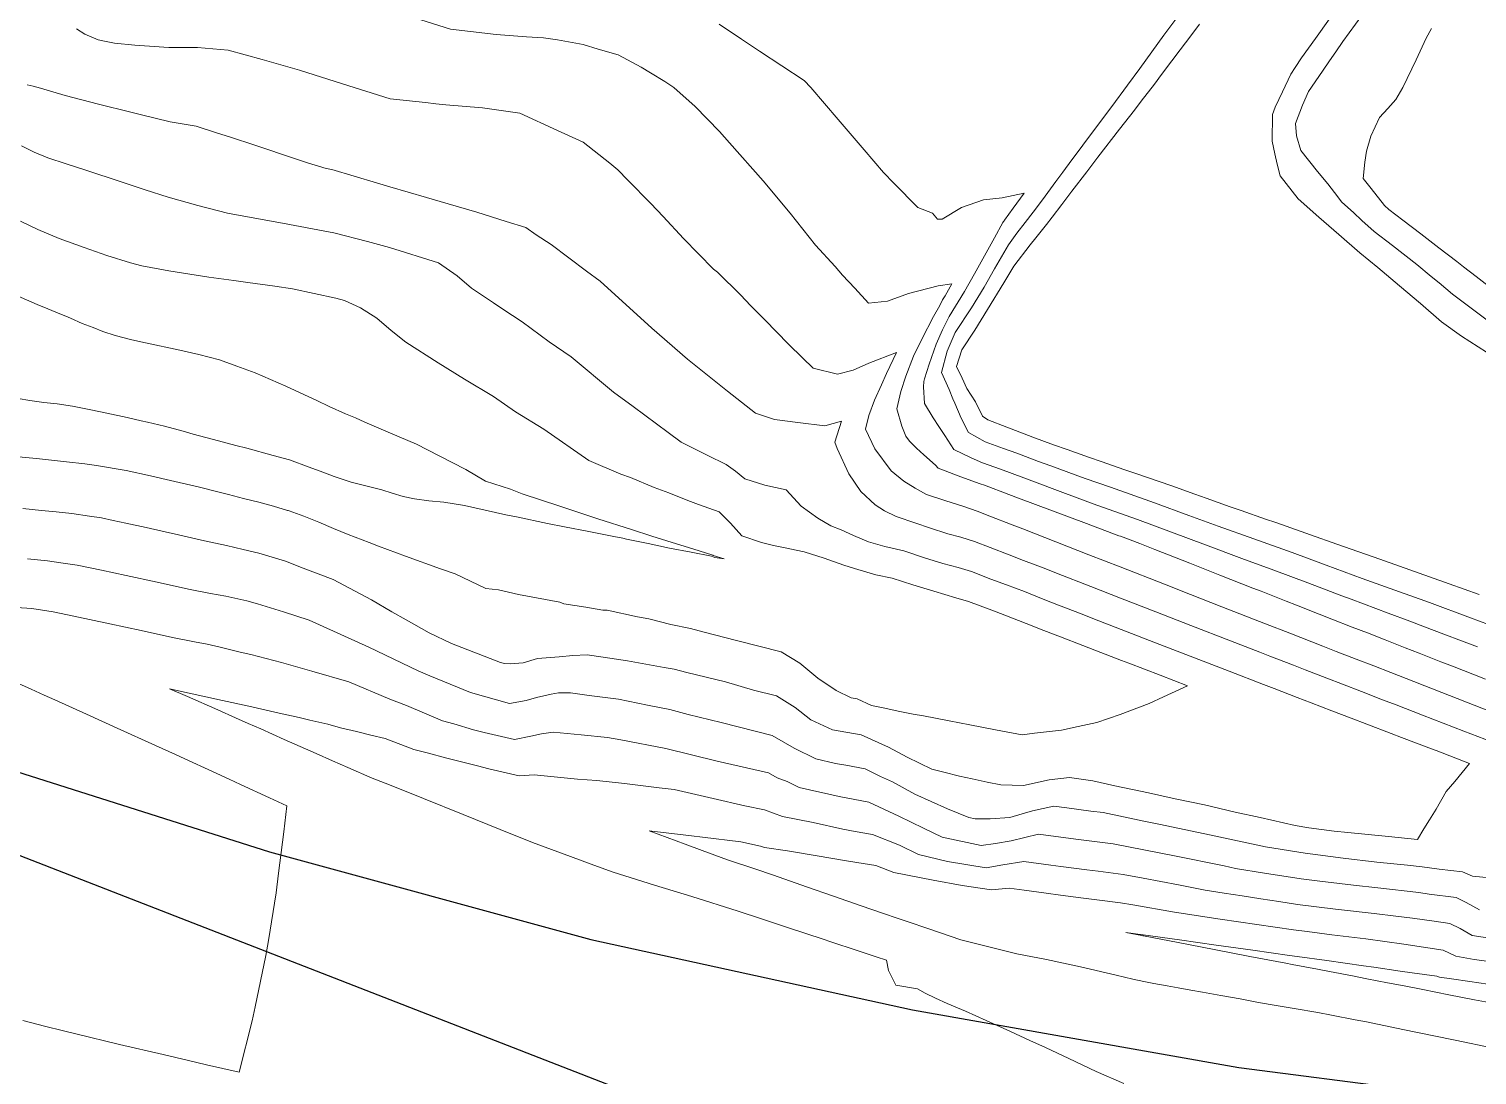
# Model space of a CAD drawing. Header units: inches. Extents: x 11351264 to 11356330, y 6702313 to 6706468.
# Drawn here: x 11355045.1 to 11355333.5, y 6705970.5 to 6706178.9 of the extents above; entities that cross this region are included whole.
import ezdxf

# ---------------------------------------------------------------- set-up
doc = ezdxf.new("R2010")
doc.units = ezdxf.units.IN
doc.header["$MEASUREMENT"] = 0
doc.layers.add('Shumate_Contours_clip1', color=7, linetype='Continuous', lineweight=0)
doc.layers.add('Shumate_Streets_clip1', color=7, linetype='Continuous')

msp = doc.modelspace()

# ---------------------------------------------------------------- linework, layer by layer
at = {"layer": 'Shumate_Contours_clip1'}
for points, elevation in [([(11355119.55, 6706181.8), (11355129.03, 6706178.82), (11355133.03, 6706178.4), (11355138.1, 6706177.77), (11355144.16, 6706177.34), (11355147.51, 6706177.1), (11355150.33, 6706176.74), (11355155.43, 6706175.82), (11355158.41, 6706174.89), (11355162.43, 6706173.72), (11355167.02, 6706171.29), (11355168.83, 6706170.16), (11355171.68, 6706168.45), (11355173.53, 6706167.23), (11355177.77, 6706163.47), (11355182.58, 6706158.48), (11355184.59, 6706156.18), (11355191.28, 6706148.65), (11355196.67, 6706142.22), (11355201.74, 6706135.84), (11355205.62, 6706131.55), (11355207.07, 6706129.86), (11355209.55, 6706127.28), (11355212.27, 6706124.25), (11355216.04, 6706124.64), (11355220.26, 6706126.17), (11355226.14, 6706127.74), (11355228.84, 6706128.13), (11355227.51, 6706125.74), (11355227.03, 6706124.94), (11355226.47, 6706123.82), (11355225.24, 6706121.59), (11355222.9, 6706117.11), (11355221.24, 6706113.73), (11355219.68, 6706109.75), (11355218.7, 6706106.66), (11355217.91, 6706103.21), (11355218.88, 6706099.77), (11355219.69, 6706097.76), (11355220.4, 6706096.81), (11355221.84, 6706095.42), (11355223.3, 6706094.05), (11355225.64, 6706091.98), (11355226.14, 6706091.42), (11355228.39, 6706090.55), (11355230.66, 6706089.7), (11355234.49, 6706088.31), (11355235.36, 6706088.01), (11355240.23, 6706086.18), (11355242.13, 6706085.46), (11355248.9, 6706082.92), (11355255.66, 6706080.38), (11355262.12, 6706077.95), (11355262.43, 6706077.84), (11355266.29, 6706076.38), (11355269.29, 6706075.2), (11355276.29, 6706072.45), (11355282.22, 6706070.11), (11355288.79, 6706067.53), (11355290.47, 6706066.88), (11355295.43, 6706064.93), (11355297.52, 6706064.11), (11355302.02, 6706062.34), (11355304.57, 6706061.35), (11355308.6, 6706059.76), (11355311.62, 6706058.58), (11355315.19, 6706057.18), (11355319.13, 6706055.65), (11355321.96, 6706054.54), (11355326.25, 6706052.86), (11355328.57, 6706051.95), (11355335.17, 6706049.35)], 1380), ([(11355274.45, 6706182.15), (11355271.11, 6706177.67), (11355267.49, 6706172.68), (11355266.28, 6706171.01), (11355263.86, 6706167.7), (11355260.75, 6706163.43), (11355255.87, 6706157), (11355254.02, 6706154.49), (11355252.77, 6706152.8), (11355250.99, 6706150.39), (11355249.57, 6706148.5), (11355246.92, 6706144.83), (11355245.07, 6706142.37), (11355243.47, 6706140.33), (11355241.83, 6706138.21), (11355240.16, 6706135.89), (11355237.38, 6706131.1), (11355235.27, 6706127.44), (11355232.8, 6706123.36), (11355229.51, 6706118.41), (11355227.92, 6706114.7), (11355226.83, 6706110.45)], 1376), ([(11355054.53, 6706178.92), (11355056.23, 6706177.85), (11355058.88, 6706176.71), (11355059.8, 6706176.49), (11355062.13, 6706176.03), (11355066.18, 6706175.69), (11355072.94, 6706175.19), (11355078.64, 6706175.22), (11355084.74, 6706174.66), (11355091.54, 6706172.79), (11355098.96, 6706170.67), (11355107.49, 6706167.94), (11355112.19, 6706166.5), (11355117.01, 6706164.99), (11355124.04, 6706164.26), (11355126.1, 6706163.97), (11355128.12, 6706163.78), (11355135.37, 6706163.15), (11355142.85, 6706162.11), (11355150.35, 6706158.68), (11355155.41, 6706156.37), (11355160.76, 6706152.16), (11355162.32, 6706150.81), (11355164.36, 6706148.75), (11355168.93, 6706144.15), (11355171.36, 6706141.5), (11355175.45, 6706137.17), (11355181.38, 6706131.07), (11355182.17, 6706130.42), (11355186.81, 6706125.83), (11355188.77, 6706123.8), (11355191.6, 6706120.97), (11355196.36, 6706116.09), (11355199.11, 6706113.37), (11355201.27, 6706111.32), (11355206.08, 6706110.16), (11355209.19, 6706110.95), (11355212.36, 6706112.29), (11355217.85, 6706114.45), (11355215.82, 6706110.28), (11355214.84, 6706107.99), (11355213.49, 6706104.93), (11355212.3, 6706101.91), (11355211.69, 6706099.14), (11355213.5, 6706095.26), (11355216.77, 6706090.9), (11355219.31, 6706088.82), (11355221.54, 6706087.43), (11355223.82, 6706086.14), (11355227.66, 6706084.87), (11355231.26, 6706083.74), (11355233.93, 6706082.86), (11355236.45, 6706081.86), (11355240.88, 6706080.14), (11355243.01, 6706079.3), (11355249.58, 6706076.74), (11355256.14, 6706074.17), (11355262.39, 6706071.73), (11355271.22, 6706068.27), (11355276.38, 6706066.25), (11355282.64, 6706063.79), (11355291.33, 6706060.42), (11355296.16, 6706058.53), (11355298.38, 6706057.66), (11355302.76, 6706055.95), (11355305.43, 6706054.91), (11355309.36, 6706053.38), (11355312.89, 6706052.01), (11355316.26, 6706050.71), (11355320.88, 6706048.92), (11355323.06, 6706048.06), (11355327.99, 6706046.14), (11355336.27, 6706042.88)], 1382), ([(11355182.5, 6706179.81), (11355186.95, 6706176.87), (11355190.54, 6706174.49), (11355195.01, 6706171.54), (11355199.44, 6706168.59), (11355200.78, 6706167.21), (11355206.21, 6706160.86), (11355211.42, 6706154.79), (11355215.27, 6706150.3), (11355217.33, 6706148.19), (11355222.08, 6706143.31), (11355224.99, 6706142.18), (11355225.98, 6706141.01), (11355226.95, 6706140.99), (11355230.81, 6706143.35), (11355235.17, 6706144.83), (11355238.9, 6706145.24), (11355243.28, 6706146.19), (11355241.1, 6706143.18), (11355239.37, 6706140.83), (11355239.27, 6706140.68), (11355239.15, 6706140.52), (11355239.03, 6706140.35), (11355237.36, 6706137.25), (11355235.39, 6706133.7), (11355233.39, 6706130.14), (11355231.37, 6706126.58), (11355228.3, 6706121.59), (11355227, 6706118.94), (11355225.77, 6706116.1), (11355224.33, 6706112.11), (11355223.43, 6706109.23), (11355223.3, 6706108.68), (11355223.23, 6706107.62), (11355223.42, 6706104.29), (11355225.14, 6706101.44), (11355226.25, 6706099.72), (11355227.47, 6706097.89), (11355229.29, 6706095.1), (11355232.72, 6706093.49), (11355235, 6706092.45), (11355238.58, 6706091.2), (11355243.17, 6706089.48), (11355245.35, 6706088.67), (11355250.45, 6706086.76), (11355257.72, 6706084.06), (11355265.81, 6706081.15), (11355272.59, 6706078.63), (11355279.35, 6706076.12), (11355286.63, 6706073.4), (11355293, 6706071.08), (11355299.76, 6706068.54), (11355306.53, 6706066), (11355308.41, 6706065.28), (11355313.28, 6706063.46), (11355315.73, 6706062.52), (11355320.08, 6706060.93), (11355322.97, 6706059.82), (11355326.82, 6706058.36), (11355330.33, 6706057.01), (11355333.54, 6706055.79)], 1378), ([(11355278.19, 6706179.82), (11355276.44, 6706177.51), (11355274.3, 6706174.73), (11355272.68, 6706172.55), (11355270.61, 6706169.8), (11355269.22, 6706167.92), (11355266.55, 6706164.47), (11355265.21, 6706162.72), (11355262.24, 6706158.9), (11355257.94, 6706153.34), (11355255.75, 6706150.46), (11355252.75, 6706146.56), (11355250.79, 6706143.93), (11355248.82, 6706141.37), (11355247.69, 6706139.97), (11355245.58, 6706137.3), (11355244.49, 6706135.91), (11355241.24, 6706131.65), (11355239.24, 6706128.32), (11355235.98, 6706122.99), (11355233.42, 6706118.91), (11355230.82, 6706114.95), (11355229.76, 6706111.68)], 1374), ([(11355337, 6706113.43), (11355330.34, 6706117.69), (11355326.4, 6706120.58), (11355322.17, 6706124.17), (11355318.04, 6706127.69), (11355313.71, 6706131.36), (11355310.1, 6706134.27), (11355305.91, 6706137.95), (11355301.97, 6706141.4), (11355297.86, 6706145.07), (11355294.27, 6706149.61), (11355293.68, 6706151.98), (11355293.21, 6706154.01), (11355292.63, 6706156.53), (11355292.75, 6706161.85), (11355293.28, 6706163.28), (11355294.69, 6706166.33), (11355296.38, 6706169.91), (11355297.26, 6706171.23), (11355298.5, 6706173.12), (11355301.3, 6706177), (11355304.09, 6706180.88)], 1374), ([(11355337.32, 6706119.52), (11355332.29, 6706123.28), (11355328.59, 6706126.07), (11355325.9, 6706128.31), (11355324.33, 6706129.59), (11355321.47, 6706131.97), (11355316.62, 6706135.73), (11355312.96, 6706138.56), (11355310.53, 6706140.73), (11355308.82, 6706142.32), (11355306.56, 6706144.39), (11355305.06, 6706146.31), (11355303.71, 6706148.02), (11355301.71, 6706150.52), (11355298.36, 6706154.71), (11355297.51, 6706157.6), (11355297.3, 6706160.04), (11355298.67, 6706163.73), (11355299.92, 6706166.41), (11355302.71, 6706170.46), (11355304.09, 6706172.51), (11355305.34, 6706174.35), (11355306.71, 6706176.39), (11355310.51, 6706181.59)], 1376), ([(11355336.87, 6706126.8), (11355333.26, 6706129.56), (11355330.75, 6706131.49), (11355329.4, 6706132.59), (11355325.83, 6706135.32), (11355322.26, 6706138.06), (11355318.69, 6706140.8), (11355315.88, 6706142.94), (11355315.03, 6706143.73), (11355312.39, 6706147.08), (11355310.8, 6706149.09), (11355311.14, 6706152.36), (11355311.47, 6706154.53), (11355312.33, 6706157.55), (11355314.03, 6706161.24), (11355315.71, 6706163.05), (11355317.28, 6706164.82), (11355318.66, 6706167.22), (11355321.3, 6706172.72), (11355323.34, 6706177.08), (11355324.36, 6706178.98)], 1378), ([(11355044.73, 6706167.73), (11355045.94, 6706167.46), (11355047.39, 6706167.12), (11355052.27, 6706165.63), (11355058.93, 6706163.91), (11355065.34, 6706162.3), (11355067.48, 6706161.8), (11355073.19, 6706160.37), (11355078.35, 6706159.52), (11355082.61, 6706158.12), (11355085.04, 6706157.4), (11355090.28, 6706155.65), (11355097.98, 6706153.1), (11355100.56, 6706152.23), (11355104.29, 6706151.11), (11355105.36, 6706150.87), (11355114.26, 6706148.22), (11355116.95, 6706147.46), (11355124.27, 6706145.3), (11355128.54, 6706144.06), (11355134.26, 6706142.37), (11355140.13, 6706140.52), (11355144.05, 6706139.36), (11355146.11, 6706137.91), (11355149.09, 6706135.93), (11355156.08, 6706130.67), (11355158.82, 6706128.67), (11355169.09, 6706119.31), (11355176.22, 6706113.12), (11355184.17, 6706106.73), (11355189.73, 6706102.37), (11355193.57, 6706101.11), (11355198.22, 6706100.48), (11355203.59, 6706099.85), (11355206.87, 6706100.77), (11355205.54, 6706096.58), (11355206, 6706095.3), (11355208.32, 6706090.29), (11355210.77, 6706086.79), (11355213.6, 6706084.1), (11355215.47, 6706082.91), (11355217.8, 6706081.75), (11355221.69, 6706080.43), (11355224.43, 6706079.5), (11355228.05, 6706078.34), (11355230.67, 6706077.63), (11355233.35, 6706076.81), (11355236.52, 6706075.58), (11355240.3, 6706074.14), (11355243.13, 6706073.04), (11355247.26, 6706071.46), (11355249.73, 6706070.5), (11355256.53, 6706067.83), (11355262.48, 6706065.51), (11355269.48, 6706062.78), (11355276.48, 6706060.05), (11355284.33, 6706057.01), (11355290.21, 6706054.73), (11355292.19, 6706053.97), (11355296.9, 6706052.14), (11355299.24, 6706051.23), (11355303.51, 6706049.57), (11355306.66, 6706048.36), (11355310.42, 6706046.9), (11355314.64, 6706045.28), (11355317.33, 6706044.24), (11355322.62, 6706042.21), (11355330.8, 6706039.02), (11355337.79, 6706036.36)], 1384), ([(11355043.58, 6706155.58), (11355046.14, 6706154.34), (11355048.82, 6706153.2), (11355052.45, 6706152.04), (11355056.2, 6706150.8), (11355063.65, 6706148.37), (11355068.19, 6706146.81), (11355072.78, 6706145.37), (11355078.69, 6706143.73), (11355084.59, 6706142.18), (11355087.14, 6706141.73), (11355095.57, 6706140.18), (11355101.51, 6706139.1), (11355105.78, 6706138.29), (11355112.47, 6706136.52), (11355116.86, 6706135.35), (11355126.61, 6706132.32), (11355130.36, 6706129.69), (11355133.22, 6706127.29), (11355137.56, 6706124.31), (11355139.46, 6706123.05), (11355143.26, 6706120.58), (11355148.7, 6706116.58), (11355153.08, 6706113.56), (11355161.5, 6706106.53), (11355165.38, 6706103.71), (11355172.34, 6706098.53), (11355174.96, 6706096.61), (11355180.15, 6706093.98), (11355183.91, 6706092.11), (11355185.76, 6706090.82), (11355187.63, 6706089.27), (11355191.59, 6706088.05), (11355195.89, 6706087.09), (11355198.83, 6706083.86), (11355202.16, 6706081.47), (11355204.76, 6706079.91), (11355206.82, 6706079.13), (11355209.29, 6706078.01), (11355212.27, 6706076.73), (11355215.52, 6706075.79), (11355219.3, 6706074.92), (11355223.42, 6706073.56), (11355227.1, 6706072.43), (11355230.09, 6706071.59), (11355232.77, 6706070.8), (11355236.65, 6706069.32), (11355239.73, 6706068.17), (11355243.31, 6706066.81), (11355247.07, 6706065.34), (11355250.11, 6706064.15), (11355254.82, 6706062.31), (11355256.93, 6706061.49), (11355262.57, 6706059.3), (11355270.31, 6706056.3), (11355277.19, 6706053.64), (11355284.07, 6706050.99), (11355290.95, 6706048.34), (11355293.05, 6706047.53), (11355297.65, 6706045.75), (11355300.42, 6706044.69), (11355304.57, 6706043.09), (11355308.4, 6706041.63), (11355311.49, 6706040.44), (11355316.38, 6706038.57), (11355318.42, 6706037.78), (11355324.36, 6706035.51), (11355325.31, 6706035.14), (11355331.96, 6706032.61), (11355329, 6706029.02), (11355327.31, 6706027.02), (11355325.32, 6706023.48), (11355324, 6706021.37), (11355322.84, 6706019.57), (11355321.58, 6706017.47), (11355315.8, 6706018.06), (11355311.08, 6706018.53), (11355307.74, 6706018.84), (11355305.03, 6706019.11), (11355299.97, 6706019.8), (11355297.24, 6706020.24), (11355290.28, 6706021.83), (11355285.3, 6706022.91), (11355279.15, 6706024.32), (11355273.33, 6706025.56), (11355268.05, 6706026.76), (11355261.3, 6706028.16), (11355256.96, 6706029.15), (11355252.27, 6706029.79), (11355248.25, 6706029.34), (11355243.15, 6706028.18), (11355238.59, 6706028.36), (11355235.9, 6706028.84), (11355232.94, 6706029.52), (11355230.36, 6706030.07), (11355227.29, 6706030.85), (11355224.85, 6706031.46), (11355219.99, 6706033.87), (11355216.25, 6706035.82), (11355210.8, 6706038.3), (11355205.1, 6706039.29), (11355200.78, 6706041.31), (11355197.63, 6706043.75), (11355193.96, 6706046.09), (11355189.39, 6706047.2), (11355183.79, 6706048.83), (11355176.06, 6706050.68), (11355173.59, 6706051.35), (11355171.59, 6706051.73), (11355164.29, 6706053.03), (11355159.41, 6706053.74), (11355156.27, 6706054.22), (11355153.4, 6706054.12), (11355150.66, 6706053.86), (11355146.35, 6706053.49), (11355143.5, 6706052.61), (11355140.94, 6706052.43), (11355139.77, 6706052.48), (11355138.97, 6706052.7), (11355129.22, 6706056.47), (11355124.74, 6706058.63), (11355120.21, 6706061.18), (11355117.37, 6706062.82), (11355113.31, 6706065.21), (11355105.66, 6706069.2), (11355099.7, 6706071.51), (11355096.16, 6706072.91), (11355090.85, 6706074.47), (11355087.76, 6706075.23), (11355084.38, 6706076.01), (11355080.02, 6706076.96), (11355074.84, 6706078.15), (11355071.6, 6706078.89), (11355068.39, 6706079.59), (11355064.37, 6706080.47), (11355061.86, 6706080.98), (11355059.51, 6706081.48), (11355057.11, 6706081.85), (11355053.6, 6706082.35), (11355050.49, 6706082.68), (11355047.58, 6706083), (11355043.88, 6706083.34)], 1386), ([(11355043.39, 6706140.58), (11355046.82, 6706138.93), (11355051.1, 6706137.14), (11355056.06, 6706135.33), (11355060.57, 6706133.74), (11355065.28, 6706132.31), (11355067.55, 6706131.68), (11355072.94, 6706130.69), (11355080.9, 6706129.43), (11355085.89, 6706128.78), (11355088.65, 6706128.4), (11355094.06, 6706127.67), (11355097.53, 6706127.13), (11355106.21, 6706125.27), (11355107.93, 6706124.79), (11355111.1, 6706123.34), (11355114.38, 6706121.28), (11355117.2, 6706118.85), (11355120.11, 6706116.48), (11355126.55, 6706112.41), (11355131.78, 6706109.11), (11355137.58, 6706105.65), (11355141.98, 6706102.62), (11355147.6, 6706099.15), (11355156.54, 6706092.92), (11355162.93, 6706090.22), (11355164.87, 6706089.55), (11355169.6, 6706087.57), (11355172.53, 6706086.5), (11355176.31, 6706084.94), (11355178.38, 6706084.2), (11355182.53, 6706082.68), (11355184.8, 6706080.44), (11355187.05, 6706077.93), (11355190.96, 6706076.58), (11355193.33, 6706076.01), (11355195.32, 6706075.63), (11355199.48, 6706074.74), (11355203.43, 6706073.49), (11355207.33, 6706072.11), (11355209.49, 6706071.45), (11355213.72, 6706070.16), (11355216.95, 6706069.48), (11355221.09, 6706068.18), (11355225.25, 6706066.92), (11355229.68, 6706065.61), (11355232.19, 6706064.83), (11355236.84, 6706063.1), (11355239.42, 6706062.1), (11355243.66, 6706060.44), (11355247.17, 6706059.09), (11355250.5, 6706057.8), (11355254.92, 6706056.1), (11355257.34, 6706055.16), (11355262.67, 6706053.11), (11355264.14, 6706052.54), (11355270.34, 6706050.15), (11355275.81, 6706048.05), (11355271.01, 6706045.88), (11355268.15, 6706044.53), (11355262.4, 6706042.34), (11355257.71, 6706040.73), (11355254.04, 6706039.94), (11355250.67, 6706039.25), (11355245.35, 6706038.62), (11355242.84, 6706038.32), (11355237.55, 6706039.32), (11355232.47, 6706040.28), (11355228.36, 6706041.06), (11355223.21, 6706042.07), (11355221.19, 6706042.42), (11355218.14, 6706043), (11355215.54, 6706043.63), (11355212.86, 6706044.15), (11355210, 6706045.47), (11355208.78, 6706045.68), (11355205.83, 6706047.13), (11355202.17, 6706049.59), (11355198.57, 6706052.57), (11355194.9, 6706054.82), (11355185.96, 6706057.11), (11355179.56, 6706058.74), (11355176.79, 6706059.48), (11355172.92, 6706060.29), (11355168.53, 6706061.37), (11355166.23, 6706061.81), (11355160.2, 6706063.1), (11355159.33, 6706063.12), (11355155.95, 6706063.69), (11355153.79, 6706064.07), (11355151.62, 6706064.39), (11355150.82, 6706064.73), (11355146.13, 6706065.59), (11355142.53, 6706066.25), (11355138.57, 6706067.14), (11355136.03, 6706067.42), (11355129.93, 6706070.33), (11355127.04, 6706071.33), (11355120.04, 6706073.85), (11355114.71, 6706075.84), (11355112.8, 6706076.57), (11355108.66, 6706078.18), (11355105.71, 6706079.4), (11355102.81, 6706080.66), (11355099.8, 6706081.84), (11355096.9, 6706082.88), (11355096.68, 6706082.95), (11355096.62, 6706082.97), (11355096.57, 6706082.99), (11355093.8, 6706083.83), (11355090.83, 6706084.63), (11355087.82, 6706085.39), (11355084.8, 6706086.13), (11355082.43, 6706086.74), (11355079.03, 6706087.62), (11355072.42, 6706089.18), (11355069.25, 6706089.91), (11355064.41, 6706090.96), (11355058.55, 6706091.93), (11355056.18, 6706092.27), (11355052.58, 6706092.67), (11355049.56, 6706093.02), (11355046.55, 6706093.32), (11355042.96, 6706093.66)], 1388), ([(11355042.44, 6706125.85), (11355046.68, 6706124.02), (11355048.8, 6706123.12), (11355051.52, 6706122.01), (11355052.4, 6706121.65), (11355053.36, 6706121.26), (11355055.69, 6706120.25), (11355057.85, 6706119.39), (11355059.79, 6706118.63), (11355062.26, 6706117.82), (11355065.56, 6706116.97), (11355068.28, 6706116.35), (11355075.12, 6706114.9), (11355078.93, 6706114.05), (11355083.02, 6706112.97), (11355086.45, 6706111.75), (11355090.11, 6706110.37), (11355096.2, 6706107.77), (11355099.93, 6706106.02), (11355102.42, 6706104.89), (11355104.87, 6706103.68), (11355108.1, 6706102.25), (11355110.11, 6706101.4), (11355111.97, 6706100.58), (11355117.04, 6706098.37), (11355122.28, 6706096.19), (11355126.78, 6706093.84), (11355132.07, 6706091.15), (11355135.97, 6706088.81), (11355140.95, 6706087.19), (11355143.28, 6706086.29), (11355150.81, 6706083.81), (11355158.34, 6706081.33), (11355165.08, 6706079.2), (11355169.12, 6706077.89), (11355173.19, 6706076.6), (11355177.26, 6706075.31), (11355181.28, 6706074.06), (11355181.33, 6706074.01), (11355183.51, 6706073.36), (11355181.68, 6706073.59), (11355181.02, 6706073.85), (11355176.93, 6706074.66), (11355172.65, 6706075.49), (11355168.37, 6706076.37), (11355164.09, 6706077.26), (11355163.37, 6706077.49), (11355161.53, 6706077.77), (11355156.57, 6706078.77), (11355151.72, 6706079.69), (11355148.34, 6706080.37), (11355142.16, 6706081.68), (11355140.07, 6706082.1), (11355131.78, 6706083.94), (11355127.69, 6706084.62), (11355124.73, 6706084.91), (11355121.87, 6706085.33), (11355119.58, 6706085.76), (11355117.42, 6706086.41), (11355115.33, 6706087.06), (11355113.21, 6706087.6), (11355109.22, 6706088.6), (11355105.84, 6706089.76), (11355103.58, 6706090.6), (11355100.87, 6706091.59), (11355096.98, 6706093.06), (11355093.71, 6706093.96), (11355088.44, 6706095.36), (11355086.27, 6706095.93), (11355082.85, 6706096.82), (11355077.8, 6706098.21), (11355075.78, 6706098.77), (11355072.09, 6706099.75), (11355068.71, 6706100.54), (11355067.45, 6706100.84), (11355064.64, 6706101.51), (11355060.56, 6706102.38), (11355057.39, 6706103.04), (11355053.73, 6706103.76), (11355050.7, 6706104.21), (11355048.01, 6706104.51), (11355045.22, 6706104.86), (11355042.91, 6706105.29)], 1390), ([(11355226.83, 6706110.45), (11355228.32, 6706107.06), (11355229.03, 6706105.23), (11355229.48, 6706104.36), (11355230.72, 6706101.35), (11355232.21, 6706098.5), (11355235.52, 6706096.62), (11355239.15, 6706095.35), (11355241.78, 6706094.38), (11355246.14, 6706092.76), (11355248.57, 6706091.86), (11355253.39, 6706090.08), (11355255.4, 6706089.38), (11355260.44, 6706087.59), (11355269.22, 6706084.49), (11355276.04, 6706082), (11355281.92, 6706079.85), (11355289.01, 6706077.32), (11355296.63, 6706074.59), (11355303.43, 6706072.09), (11355310.59, 6706069.46), (11355317.1, 6706067.11), (11355323.97, 6706064.64), (11355332.13, 6706061.59), (11355337.5, 6706059.57)], 1376), ([(11355229.76, 6706111.68), (11355230.9, 6706109.36), (11355231.83, 6706107.27), (11355233.58, 6706104.6), (11355235, 6706101.75), (11355236.06, 6706101.05), (11355239.8, 6706099.58), (11355242.4, 6706098.58), (11355244.99, 6706097.57), (11355249.08, 6706096.06), (11355251.85, 6706095.1), (11355256.1, 6706093.62), (11355258.78, 6706092.69), (11355263.13, 6706091.17), (11355265.72, 6706090.28), (11355270.16, 6706088.72), (11355272.65, 6706087.86), (11355277.28, 6706086.2), (11355279.53, 6706085.42), (11355284.32, 6706083.73), (11355286.46, 6706083), (11355291.36, 6706081.27), (11355293.38, 6706080.57), (11355298.4, 6706078.8), (11355300.3, 6706078.15), (11355305.55, 6706076.25), (11355314.08, 6706073.26), (11355321, 6706070.83), (11355327.91, 6706068.4), (11355333.9, 6706066.21)], 1374), ([(11355340.15, 6706009.43), (11355332.57, 6706010.17), (11355330.58, 6706011.03), (11355325.93, 6706011.54), (11355322.56, 6706011.98), (11355319.62, 6706012.31), (11355313.47, 6706012.96), (11355306.82, 6706013.7), (11355299.2, 6706014.71), (11355291.31, 6706015.97), (11355279.26, 6706018.57), (11355270.06, 6706020.53), (11355267.13, 6706021.1), (11355259.01, 6706022.8), (11355256.56, 6706023.11), (11355251.78, 6706023.78), (11355249.18, 6706024.11), (11355244.91, 6706023.18), (11355242.9, 6706022.53), (11355240.4, 6706021.84), (11355236.49, 6706021.59), (11355233.48, 6706021.57), (11355232.27, 6706021.85), (11355227.97, 6706023.56), (11355221.49, 6706026.46), (11355217.02, 6706028.93), (11355214.68, 6706029.98), (11355211.57, 6706031.49), (11355207.73, 6706032.25), (11355205.69, 6706032.61), (11355201.76, 6706033.51), (11355197.49, 6706035.61), (11355193.11, 6706038.13), (11355182.92, 6706040.75), (11355176.36, 6706042.33), (11355172.73, 6706043.31), (11355168.26, 6706044.17), (11355162.48, 6706045.38), (11355156.66, 6706046.15), (11355152.91, 6706046.63), (11355151.6, 6706046.64), (11355150.5, 6706046.67), (11355149.1, 6706046.42), (11355146.18, 6706045.76), (11355144.11, 6706045.12), (11355140.8, 6706044.54), (11355132.98, 6706046.7), (11355124.9, 6706050.05), (11355122.56, 6706051.04), (11355112.78, 6706055.76), (11355100.9, 6706061.11), (11355095.75, 6706062.81), (11355090.56, 6706064.37), (11355088.46, 6706064.95), (11355084.3, 6706065.88), (11355081.24, 6706066.47), (11355076.85, 6706067.31), (11355070.61, 6706068.71), (11355064.41, 6706070.05), (11355059.51, 6706071.08), (11355054.65, 6706072.08), (11355051.4, 6706072.53), (11355048.74, 6706072.95), (11355044.78, 6706073.37)], 1384), ([(11355333.92, 6706003.43), (11355331.26, 6706004.89), (11355329.31, 6706005.86), (11355323.94, 6706006.58), (11355321.83, 6706006.86), (11355313.7, 6706007.79), (11355308.85, 6706008.34), (11355306.06, 6706008.65), (11355302.18, 6706009.14), (11355298.44, 6706009.62), (11355291.15, 6706010.76), (11355285.35, 6706011.68), (11355283.07, 6706012.18), (11355273.18, 6706014.19), (11355261.02, 6706016.57), (11355253.53, 6706017.54), (11355246.13, 6706018.49), (11355240.66, 6706017.18), (11355237.56, 6706016.62), (11355234.7, 6706016.26), (11355226.93, 6706017.94), (11355223.23, 6706019.73), (11355218.29, 6706022.11), (11355212.31, 6706024.88), (11355206.43, 6706026.02), (11355204.39, 6706026.47), (11355200.54, 6706027.34), (11355198.46, 6706027.78), (11355196.05, 6706028.98), (11355194.1, 6706029.72), (11355192.32, 6706030.69), (11355182.1, 6706033.06), (11355171.9, 6706035.54), (11355162.97, 6706037.31), (11355160.31, 6706037.77), (11355155.07, 6706038.3), (11355149.44, 6706038.82), (11355147.13, 6706038.48), (11355145.03, 6706038.04), (11355141.74, 6706037.33), (11355135.74, 6706038.76), (11355133.6, 6706039.31), (11355129.71, 6706040.46), (11355127.4, 6706041.11), (11355120.25, 6706044.14), (11355116.93, 6706045.4), (11355108.78, 6706048.84), (11355101.41, 6706050.98), (11355095.34, 6706052.72), (11355089.26, 6706054.29), (11355087.12, 6706054.78), (11355083.18, 6706055.75), (11355080.58, 6706056.33), (11355078.07, 6706056.82), (11355073.68, 6706057.66), (11355067.43, 6706059.04), (11355061.18, 6706060.39), (11355053.99, 6706061.95), (11355049.86, 6706062.82), (11355045.67, 6706063.46), (11355042.6, 6706063.67)], 1382), ([(11355042.39, 6706048.78), (11355045.53, 6706047.37), (11355048.09, 6706046.19), (11355050.23, 6706045.23), (11355056.53, 6706042.4), (11355062.64, 6706039.64), (11355070.26, 6706036.17), (11355074.26, 6706034.36), (11355076.97, 6706033.12), (11355080.73, 6706031.39), (11355084.97, 6706029.43), (11355087.2, 6706028.4), (11355092.97, 6706025.73), (11355096.45, 6706024.13), (11355095.81, 6706018.95), (11355094.77, 6706010.75), (11355094.31, 6706006.85), (11355092.75, 6705997.31), (11355092.27, 6705994.35), (11355090.15, 6705984.09), (11355089.55, 6705981.34), (11355086.92, 6705971.12), (11355080.43, 6705972.59), (11355076.82, 6705973.44), (11355071.77, 6705974.59), (11355063.08, 6705976.63), (11355054.38, 6705978.71), (11355051.92, 6705979.33), (11355048.14, 6705980.28), (11355043.87, 6705981.38)], 1382), ([(11355335.55, 6705997.88), (11355332.49, 6705998.3), (11355330.08, 6705999.74), (11355328.05, 6706000.7), (11355324.91, 6706001.18), (11355320.57, 6706001.78), (11355317.31, 6706002.17), (11355312.94, 6706002.7), (11355305.3, 6706003.58), (11355297.67, 6706004.53), (11355294, 6706005.08), (11355290.37, 6706005.64), (11355286.65, 6706006.2), (11355283.08, 6706006.77), (11355279.32, 6706007.34), (11355273.97, 6706008.43), (11355266.97, 6706009.72), (11355262.98, 6706010.49), (11355257.98, 6706011.14), (11355255.77, 6706011.43), (11355250.57, 6706012.09), (11355248.56, 6706012.35), (11355243.17, 6706013.05), (11355239.04, 6706012.4), (11355235.73, 6706011.8), (11355228.02, 6706013.03), (11355222.21, 6706014.48), (11355218.44, 6706016.32), (11355213.03, 6706018.44), (11355209.64, 6706019.06), (11355207.16, 6706019.53), (11355201.27, 6706020.8), (11355195.15, 6706022.04), (11355191.53, 6706023.36), (11355187.66, 6706024.17), (11355181.31, 6706025.62), (11355173.57, 6706027.37), (11355170.57, 6706027.75), (11355163.7, 6706028.6), (11355158.19, 6706029.17), (11355154.28, 6706029.48), (11355145.69, 6706030.35), (11355142.68, 6706030.12), (11355136.68, 6706031.54), (11355134.4, 6706032.11), (11355130.68, 6706033.06), (11355128.02, 6706033.72), (11355124.66, 6706034.66), (11355121.69, 6706035.39), (11355116.04, 6706037.55), (11355113.17, 6706038.21), (11355110.29, 6706038.98), (11355107.09, 6706039.71), (11355104.57, 6706040.39), (11355101.01, 6706041.19), (11355098.88, 6706041.75), (11355094.93, 6706042.62), (11355088.84, 6706044), (11355083.64, 6706045.15), (11355077, 6706046.61), (11355073.08, 6706047.48), (11355076.64, 6706045.91), (11355082.68, 6706043.25), (11355086.22, 6706041.7), (11355088.73, 6706040.58), (11355091.28, 6706039.46), (11355095.89, 6706037.36), (11355102.24, 6706034.56), (11355105.5, 6706033.13), (11355108.59, 6706031.78), (11355113.44, 6706029.66), (11355116.85, 6706028.31), (11355123.63, 6706025.58), (11355131.54, 6706022.44), (11355138.9, 6706019.43), (11355145.36, 6706016.84), (11355152.92, 6706014.06), (11355157.59, 6706012.35), (11355161.41, 6706010.95), (11355169.65, 6706008.38), (11355177.07, 6706006.07), (11355186.34, 6706003.18), (11355190.95, 6706001.64), (11355195.56, 6706000.11), (11355200.17, 6705998.58), (11355202.81, 6705997.72), (11355205.17, 6705996.91), (11355209.62, 6705995.45), (11355213.76, 6705994.1), (11355215.86, 6705993.42), (11355216.25, 6705991.35), (11355217.74, 6705988.41), (11355222, 6705987.71), (11355223.58, 6705986.84), (11355225.58, 6705985.87), (11355227.94, 6705984.8), (11355231.55, 6705983.22), (11355235.72, 6705981.38), (11355240.55, 6705979.22), (11355244.41, 6705977.43), (11355247.49, 6705976), (11355252.14, 6705973.81), (11355257.59, 6705971.23), (11355263.1, 6705968.85)], 1380), ([(11355337.42, 6705992.93), (11355332.85, 6705993.57), (11355329.23, 6705994.18), (11355326.74, 6705995.39), (11355318.89, 6705996.58), (11355311.33, 6705997.67), (11355304.53, 6705998.48), (11355299.62, 6705999.1), (11355296.9, 6705999.44), (11355289.6, 6706000.51), (11355282.3, 6706001.6), (11355273.21, 6706002.94), (11355264.93, 6706004.46), (11355262.45, 6706004.8), (11355257.71, 6706005.42), (11355255.07, 6706005.79), (11355250.49, 6706006.38), (11355247.68, 6706006.77), (11355243.27, 6706007.34), (11355240.29, 6706007.76), (11355236.73, 6706007.44), (11355230.95, 6706008.29), (11355225.13, 6706009.33), (11355217.33, 6706010.9), (11355213.73, 6706012.25), (11355209.91, 6706012.83), (11355207.87, 6706013.21), (11355202.01, 6706014.22), (11355196.16, 6706015.17), (11355191.57, 6706015.84), (11355190.76, 6706016.13), (11355186.84, 6706016.96), (11355179.22, 6706017.88), (11355176.99, 6706018.18), (11355168.56, 6706019.17), (11355175.77, 6706016.49), (11355179.12, 6706015.27), (11355184.21, 6706013.38), (11355189.6, 6706011.61), (11355193.32, 6706010.35), (11355199.93, 6706008.03), (11355205.32, 6706006.14), (11355210.81, 6706004.23), (11355215.22, 6706002.72), (11355217.97, 6706001.78), (11355219.97, 6706001.09), (11355224.31, 6705999.63), (11355230.68, 6705997.48), (11355236.26, 6705996.06), (11355241.83, 6705994.7), (11355247.72, 6705993.52), (11355254.5, 6705992.1), (11355261.61, 6705990.42), (11355264.93, 6705989.65), (11355267.07, 6705989.13), (11355269.07, 6705988.78), (11355271.77, 6705988.29), (11355273.91, 6705987.92), (11355276.47, 6705987.46), (11355278.76, 6705987.06), (11355282.43, 6705986.38), (11355286.28, 6705985.68), (11355289.61, 6705985.06), (11355292.25, 6705984.61), (11355294.25, 6705984.25), (11355297.01, 6705983.78), (11355301.76, 6705982.97), (11355304.44, 6705982.46), (11355309.18, 6705981.55), (11355311.43, 6705981.12), (11355318.69, 6705979.62), (11355324.85, 6705978.35), (11355329.11, 6705977.48), (11355336.73, 6705975.9)], 1378), ([(11355335.63, 6705988.6), (11355332.01, 6705989.14), (11355328.38, 6705989.69), (11355325.96, 6705990.03), (11355325.47, 6705990.21), (11355320.53, 6705990.9), (11355318.15, 6705991.25), (11355312.92, 6705991.99), (11355310.84, 6705992.29), (11355303.52, 6705993.32), (11355297.66, 6705994.14), (11355296.13, 6705994.34), (11355288.82, 6705995.37), (11355281.52, 6705996.4), (11355274.21, 6705997.43), (11355266.97, 6705998.45), (11355266.87, 6705998.47), (11355263.5, 6705998.94), (11355266.73, 6705998.31), (11355266.89, 6705998.28), (11355267.04, 6705998.25), (11355273.95, 6705996.92), (11355281.08, 6705995.54), (11355288.22, 6705994.17), (11355295.35, 6705992.8), (11355296.66, 6705992.57), (11355301.67, 6705991.6), (11355304.08, 6705991.14), (11355308.66, 6705990.26), (11355311.5, 6705989.72), (11355315.65, 6705988.92), (11355318.93, 6705988.29), (11355322.63, 6705987.58), (11355327.83, 6705986.53), (11355332.92, 6705985.54), (11355336.59, 6705984.83)], 1376)]:
    msp.add_lwpolyline(points, dxfattribs=dict(at, elevation=elevation))
at = {"layer": 'Shumate_Streets_clip1'}
msp.add_lwpolyline([(11354925.19, 6706060.2), (11355030, 6706035), (11355093, 6706015), (11355157, 6705997.5), (11355221, 6705983.5), (11355286, 6705972), (11355352, 6705963.5), (11355418, 6705958), (11355484, 6705955.5), (11355550, 6705956), (11355616, 6705959.5), (11355674, 6705963.5), (11355733, 6705967), (11355792, 6705970.5), (11355851, 6705974), (11355909, 6705977.5), (11355969, 6705980.5), (11356028, 6705984), (11356087, 6705987), (11356146, 6705990), (11356221, 6705995.5), (11356295, 6706004), (11356330.36, 6706009.89)], dxfattribs=at)
at = {"layer": 'Shumate_Streets_clip1', "color": 1}
msp.add_lwpolyline([(11354925.19, 6706060.2), (11355374, 6705885.5), (11355929, 6705666)], dxfattribs=at)

doc.saveas('drawing.dxf')
